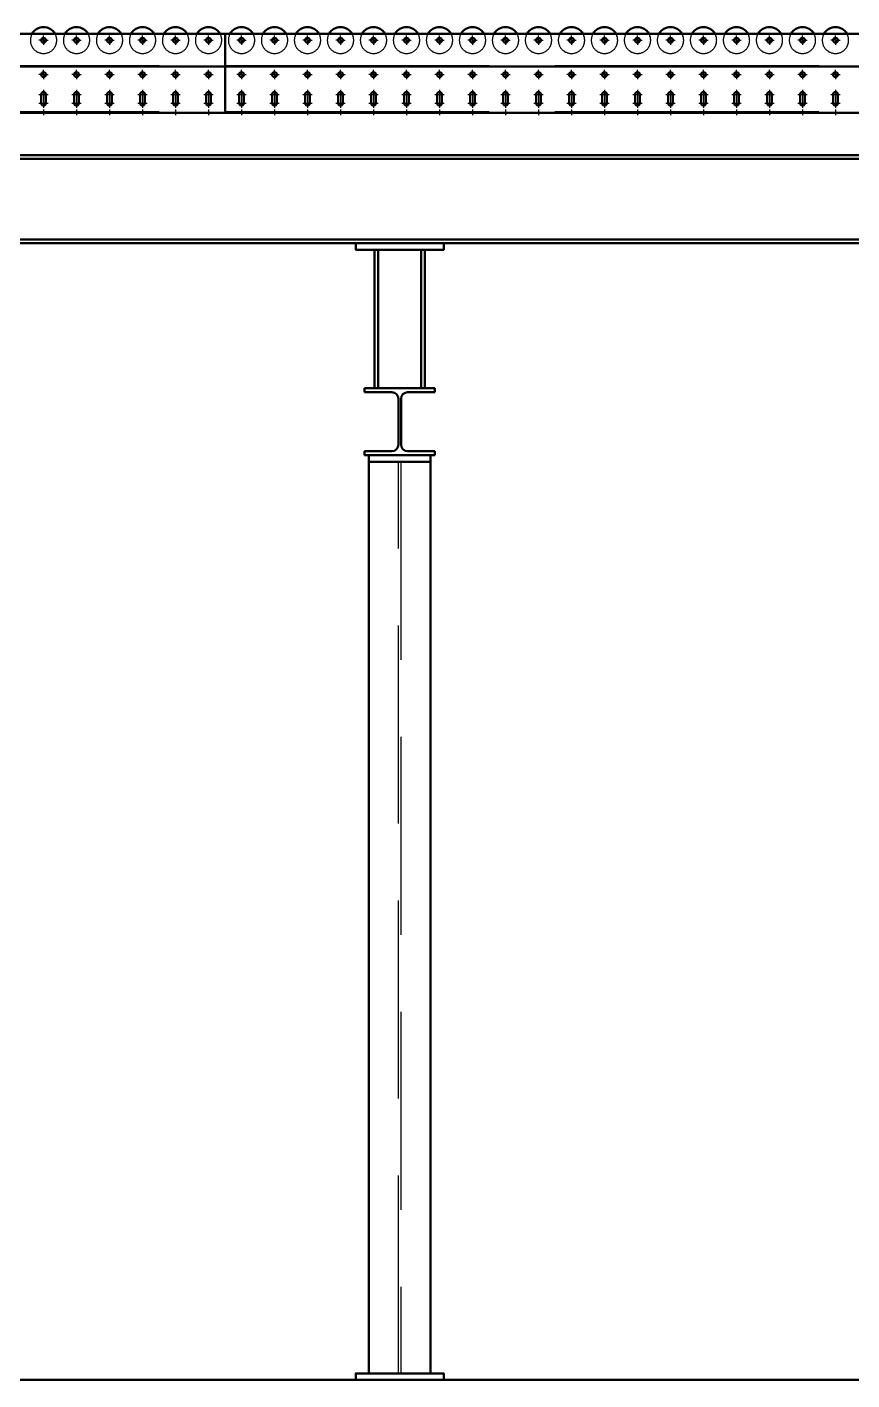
# Model space of a CAD drawing. Header units: millimetres. Extents: x 0 to 118800, y 79635 to 177025.
# Drawn here: x 50728 to 52603, y 158024 to 161099 of the extents above; entities that cross this region are included whole.
import ezdxf

# ---------------------------------------------------------------- set-up
doc = ezdxf.new("R2010")
doc.units = ezdxf.units.MM
doc.header["$LTSCALE"] = 200
for name, pattern in [('AM_DIN_F_W050', [6.25, 4.75, -1.5]), ('AM_DIN_F_W050x2', [3.125, 2.25, -0.875]), ('AM_DIN_G_W050', [13.75, 9.75, -1.5, 1, -1.5]), ('AM_DIN_G_W050x2', [6.875, 4.75, -0.875, 0.375, -0.875]), ('AM_ISO02W050x2', [3.75, 3, -0.75]), ('AM_ISO08W050x2', [9, 6, -0.75, 1.5, -0.75])]:
    doc.linetypes.add(name, pattern=pattern)
for name, color, linetype, lineweight in [('AM_0', 7, 'Continuous', 50), ('AM_0N', 7, 'Continuous', 50), ('AM_3', 6, 'AM_DIN_F_W050', 25), ('AM_3N', 6, 'AM_DIN_F_W050', 25), ('AM_7', 4, 'AM_DIN_G_W050', 25), ('AM_9', 253, 'Continuous', 0), ('AM_9N', 253, 'Continuous', 0)]:
    doc.layers.add(name, color=color, linetype=linetype, lineweight=lineweight)

# ---------------------------------------------------------------- blocks, each defined once
blk = doc.blocks.new('*U866')
at = {"layer": 'AM_0'}
for p, q in [((5882, 42), (5882, 22)), ((5893, 42), (5893, 22))]:
    blk.add_line(p, q, dxfattribs=at)
for centre, start, end in [((5887.5, 42), 0, 180), ((5887.5, 22), 180, 0)]:
    blk.add_arc(centre, 5.5, start, end, dxfattribs=at)
at = {"layer": 'AM_7', "linetype": 'AM_DIN_G_W050x2'}
for p, q in [((5877, 42), (5898, 42)), ((5887.5, 52.5), (5887.5, 11.5)), ((5877, 22), (5898, 22))]:
    blk.add_line(p, q, dxfattribs=at)
blk = doc.blocks.new('Rolle')
at = {"layer": 'AM_0'}
blk.add_arc((0, 0), 30, 30, 150, dxfattribs=at)
at = {"layer": 'AM_3'}
for start, end in [(150, 330), (330, 30)]:
    blk.add_arc((0, 0), 30, start, end, dxfattribs=at)
blk = doc.blocks.new('*U867')
at = {"layer": 'AM_0'}
for p, q in [((257, 42), (257, 22)), ((268, 42), (268, 22))]:
    blk.add_line(p, q, dxfattribs=at)
for centre, start, end in [((262.5, 42), 0, 180), ((262.5, 22), 180, 0)]:
    blk.add_arc(centre, 5.5, start, end, dxfattribs=at)
at = {"layer": 'AM_7', "linetype": 'AM_DIN_G_W050x2'}
for p, q in [((252, 42), (273, 42)), ((262.5, 52.5), (262.5, 11.5)), ((252, 22), (273, 22))]:
    blk.add_line(p, q, dxfattribs=at)
blk = doc.blocks.new('*U868')
at = {"layer": 'AM_0'}
for p, q in [((182, 42), (182, 22)), ((193, 42), (193, 22))]:
    blk.add_line(p, q, dxfattribs=at)
for centre, start, end in [((187.5, 42), 0, 180), ((187.5, 22), 180, 0)]:
    blk.add_arc(centre, 5.5, start, end, dxfattribs=at)
at = {"layer": 'AM_7', "linetype": 'AM_DIN_G_W050x2'}
for p, q in [((177, 42), (198, 42)), ((187.5, 52.5), (187.5, 11.5)), ((177, 22), (198, 22))]:
    blk.add_line(p, q, dxfattribs=at)
blk = doc.blocks.new('*U869')
at = {"layer": 'AM_0'}
for p, q in [((107, 42), (107, 22)), ((118, 42), (118, 22))]:
    blk.add_line(p, q, dxfattribs=at)
for centre, start, end in [((112.5, 42), 0, 180), ((112.5, 22), 180, 0)]:
    blk.add_arc(centre, 5.5, start, end, dxfattribs=at)
at = {"layer": 'AM_7', "linetype": 'AM_DIN_G_W050x2'}
for p, q in [((102, 42), (123, 42)), ((112.5, 52.5), (112.5, 11.5)), ((102, 22), (123, 22))]:
    blk.add_line(p, q, dxfattribs=at)
blk = doc.blocks.new('*U870')
at = {"layer": 'AM_0'}
for p, q in [((32, 42), (32, 22)), ((43, 42), (43, 22))]:
    blk.add_line(p, q, dxfattribs=at)
for centre, start, end in [((37.5, 42), 0, 180), ((37.5, 22), 180, 0)]:
    blk.add_arc(centre, 5.5, start, end, dxfattribs=at)
at = {"layer": 'AM_7', "linetype": 'AM_DIN_G_W050x2'}
for p, q in [((27, 42), (48, 42)), ((37.5, 52.5), (37.5, 11.5)), ((27, 22), (48, 22))]:
    blk.add_line(p, q, dxfattribs=at)
blk = doc.blocks.new('*U871')
at = {"layer": 'AM_0'}
for p, q in [((557, 42), (557, 22)), ((568, 42), (568, 22))]:
    blk.add_line(p, q, dxfattribs=at)
for centre, start, end in [((562.5, 42), 0, 180), ((562.5, 22), 180, 0)]:
    blk.add_arc(centre, 5.5, start, end, dxfattribs=at)
at = {"layer": 'AM_7', "linetype": 'AM_DIN_G_W050x2'}
for p, q in [((552, 42), (573, 42)), ((562.5, 52.5), (562.5, 11.5)), ((552, 22), (573, 22))]:
    blk.add_line(p, q, dxfattribs=at)
blk = doc.blocks.new('*U872')
at = {"layer": 'AM_0'}
for p, q in [((407, 42), (407, 22)), ((418, 42), (418, 22))]:
    blk.add_line(p, q, dxfattribs=at)
for centre, start, end in [((412.5, 42), 0, 180), ((412.5, 22), 180, 0)]:
    blk.add_arc(centre, 5.5, start, end, dxfattribs=at)
at = {"layer": 'AM_7', "linetype": 'AM_DIN_G_W050x2'}
for p, q in [((402, 42), (423, 42)), ((412.5, 52.5), (412.5, 11.5)), ((402, 22), (423, 22))]:
    blk.add_line(p, q, dxfattribs=at)
blk = doc.blocks.new('*U873')
at = {"layer": 'AM_0'}
for p, q in [((482, 42), (482, 22)), ((493, 42), (493, 22))]:
    blk.add_line(p, q, dxfattribs=at)
for centre, start, end in [((487.5, 42), 0, 180), ((487.5, 22), 180, 0)]:
    blk.add_arc(centre, 5.5, start, end, dxfattribs=at)
at = {"layer": 'AM_7', "linetype": 'AM_DIN_G_W050x2'}
for p, q in [((477, 42), (498, 42)), ((487.5, 52.5), (487.5, 11.5)), ((477, 22), (498, 22))]:
    blk.add_line(p, q, dxfattribs=at)
blk = doc.blocks.new('*U874')
at = {"layer": 'AM_0'}
for p, q in [((332, 42), (332, 22)), ((343, 42), (343, 22))]:
    blk.add_line(p, q, dxfattribs=at)
for centre, start, end in [((337.5, 42), 0, 180), ((337.5, 22), 180, 0)]:
    blk.add_arc(centre, 5.5, start, end, dxfattribs=at)
at = {"layer": 'AM_7', "linetype": 'AM_DIN_G_W050x2'}
for p, q in [((327, 42), (348, 42)), ((337.5, 52.5), (337.5, 11.5)), ((327, 22), (348, 22))]:
    blk.add_line(p, q, dxfattribs=at)
blk = doc.blocks.new('*U876')
at = {"layer": 'AM_0'}
for p, q in [((857, 42), (857, 22)), ((868, 42), (868, 22))]:
    blk.add_line(p, q, dxfattribs=at)
for centre, start, end in [((862.5, 42), 0, 180), ((862.5, 22), 180, 0)]:
    blk.add_arc(centre, 5.5, start, end, dxfattribs=at)
at = {"layer": 'AM_7', "linetype": 'AM_DIN_G_W050x2'}
for p, q in [((852, 42), (873, 42)), ((862.5, 52.5), (862.5, 11.5)), ((852, 22), (873, 22))]:
    blk.add_line(p, q, dxfattribs=at)
blk = doc.blocks.new('*U877')
at = {"layer": 'AM_0'}
for p, q in [((782, 42), (782, 22)), ((793, 42), (793, 22))]:
    blk.add_line(p, q, dxfattribs=at)
for centre, start, end in [((787.5, 42), 0, 180), ((787.5, 22), 180, 0)]:
    blk.add_arc(centre, 5.5, start, end, dxfattribs=at)
at = {"layer": 'AM_7', "linetype": 'AM_DIN_G_W050x2'}
for p, q in [((777, 42), (798, 42)), ((787.5, 52.5), (787.5, 11.5)), ((777, 22), (798, 22))]:
    blk.add_line(p, q, dxfattribs=at)
blk = doc.blocks.new('*U878')
at = {"layer": 'AM_0'}
for p, q in [((632, 42), (632, 22)), ((643, 42), (643, 22))]:
    blk.add_line(p, q, dxfattribs=at)
for centre, start, end in [((637.5, 42), 0, 180), ((637.5, 22), 180, 0)]:
    blk.add_arc(centre, 5.5, start, end, dxfattribs=at)
at = {"layer": 'AM_7', "linetype": 'AM_DIN_G_W050x2'}
for p, q in [((627, 42), (648, 42)), ((637.5, 52.5), (637.5, 11.5)), ((627, 22), (648, 22))]:
    blk.add_line(p, q, dxfattribs=at)
blk = doc.blocks.new('*U879')
at = {"layer": 'AM_0'}
for p, q in [((707, 42), (707, 22)), ((718, 42), (718, 22))]:
    blk.add_line(p, q, dxfattribs=at)
for centre, start, end in [((712.5, 42), 0, 180), ((712.5, 22), 180, 0)]:
    blk.add_arc(centre, 5.5, start, end, dxfattribs=at)
at = {"layer": 'AM_7', "linetype": 'AM_DIN_G_W050x2'}
for p, q in [((702, 42), (723, 42)), ((712.5, 52.5), (712.5, 11.5)), ((702, 22), (723, 22))]:
    blk.add_line(p, q, dxfattribs=at)
blk = doc.blocks.new('*U880')
at = {"layer": 'AM_0'}
for p, q in [((1232, 42), (1232, 22)), ((1243, 42), (1243, 22))]:
    blk.add_line(p, q, dxfattribs=at)
for centre, start, end in [((1237.5, 42), 0, 180), ((1237.5, 22), 180, 0)]:
    blk.add_arc(centre, 5.5, start, end, dxfattribs=at)
at = {"layer": 'AM_7', "linetype": 'AM_DIN_G_W050x2'}
for p, q in [((1227, 42), (1248, 42)), ((1237.5, 52.5), (1237.5, 11.5)), ((1227, 22), (1248, 22))]:
    blk.add_line(p, q, dxfattribs=at)
blk = doc.blocks.new('*U881')
at = {"layer": 'AM_0'}
for p, q in [((1157, 42), (1157, 22)), ((1168, 42), (1168, 22))]:
    blk.add_line(p, q, dxfattribs=at)
for centre, start, end in [((1162.5, 42), 0, 180), ((1162.5, 22), 180, 0)]:
    blk.add_arc(centre, 5.5, start, end, dxfattribs=at)
at = {"layer": 'AM_7', "linetype": 'AM_DIN_G_W050x2'}
for p, q in [((1152, 42), (1173, 42)), ((1162.5, 52.5), (1162.5, 11.5)), ((1152, 22), (1173, 22))]:
    blk.add_line(p, q, dxfattribs=at)
blk = doc.blocks.new('*U882')
at = {"layer": 'AM_0'}
for p, q in [((1007, 42), (1007, 22)), ((1018, 42), (1018, 22))]:
    blk.add_line(p, q, dxfattribs=at)
for centre, start, end in [((1012.5, 42), 0, 180), ((1012.5, 22), 180, 0)]:
    blk.add_arc(centre, 5.5, start, end, dxfattribs=at)
at = {"layer": 'AM_7', "linetype": 'AM_DIN_G_W050x2'}
for p, q in [((1002, 42), (1023, 42)), ((1012.5, 52.5), (1012.5, 11.5)), ((1002, 22), (1023, 22))]:
    blk.add_line(p, q, dxfattribs=at)
blk = doc.blocks.new('*U883')
at = {"layer": 'AM_0'}
for p, q in [((932, 42), (932, 22)), ((943, 42), (943, 22))]:
    blk.add_line(p, q, dxfattribs=at)
for centre, start, end in [((937.5, 42), 0, 180), ((937.5, 22), 180, 0)]:
    blk.add_arc(centre, 5.5, start, end, dxfattribs=at)
at = {"layer": 'AM_7', "linetype": 'AM_DIN_G_W050x2'}
for p, q in [((927, 42), (948, 42)), ((937.5, 52.5), (937.5, 11.5)), ((927, 22), (948, 22))]:
    blk.add_line(p, q, dxfattribs=at)
blk = doc.blocks.new('*U884')
at = {"layer": 'AM_0'}
for p, q in [((1082, 42), (1082, 22)), ((1093, 42), (1093, 22))]:
    blk.add_line(p, q, dxfattribs=at)
for centre, start, end in [((1087.5, 42), 0, 180), ((1087.5, 22), 180, 0)]:
    blk.add_arc(centre, 5.5, start, end, dxfattribs=at)
at = {"layer": 'AM_7', "linetype": 'AM_DIN_G_W050x2'}
for p, q in [((1077, 42), (1098, 42)), ((1087.5, 52.5), (1087.5, 11.5)), ((1077, 22), (1098, 22))]:
    blk.add_line(p, q, dxfattribs=at)
blk = doc.blocks.new('*U886')
at = {"layer": 'AM_0'}
for p, q in [((1382, 42), (1382, 22)), ((1393, 42), (1393, 22))]:
    blk.add_line(p, q, dxfattribs=at)
for centre, start, end in [((1387.5, 42), 0, 180), ((1387.5, 22), 180, 0)]:
    blk.add_arc(centre, 5.5, start, end, dxfattribs=at)
at = {"layer": 'AM_7', "linetype": 'AM_DIN_G_W050x2'}
for p, q in [((1377, 42), (1398, 42)), ((1387.5, 52.5), (1387.5, 11.5)), ((1377, 22), (1398, 22))]:
    blk.add_line(p, q, dxfattribs=at)
blk = doc.blocks.new('*U888')
at = {"layer": 'AM_0'}
for p, q in [((1307, 42), (1307, 22)), ((1318, 42), (1318, 22))]:
    blk.add_line(p, q, dxfattribs=at)
for centre, start, end in [((1312.5, 42), 0, 180), ((1312.5, 22), 180, 0)]:
    blk.add_arc(centre, 5.5, start, end, dxfattribs=at)
at = {"layer": 'AM_7', "linetype": 'AM_DIN_G_W050x2'}
for p, q in [((1302, 42), (1323, 42)), ((1312.5, 52.5), (1312.5, 11.5)), ((1302, 22), (1323, 22))]:
    blk.add_line(p, q, dxfattribs=at)
blk = doc.blocks.new('*U943')
at = {"layer": 'AM_0'}
for p, q in [((5657, 42), (5657, 22)), ((5668, 42), (5668, 22))]:
    blk.add_line(p, q, dxfattribs=at)
for centre, start, end in [((5662.5, 42), 0, 180), ((5662.5, 22), 180, 0)]:
    blk.add_arc(centre, 5.5, start, end, dxfattribs=at)
at = {"layer": 'AM_7', "linetype": 'AM_DIN_G_W050x2'}
for p, q in [((5652, 42), (5673, 42)), ((5662.5, 52.5), (5662.5, 11.5)), ((5652, 22), (5673, 22))]:
    blk.add_line(p, q, dxfattribs=at)
blk = doc.blocks.new('*U944')
at = {"layer": 'AM_0'}
for p, q in [((5582, 42), (5582, 22)), ((5593, 42), (5593, 22))]:
    blk.add_line(p, q, dxfattribs=at)
for centre, start, end in [((5587.5, 42), 0, 180), ((5587.5, 22), 180, 0)]:
    blk.add_arc(centre, 5.5, start, end, dxfattribs=at)
at = {"layer": 'AM_7', "linetype": 'AM_DIN_G_W050x2'}
for p, q in [((5577, 42), (5598, 42)), ((5587.5, 52.5), (5587.5, 11.5)), ((5577, 22), (5598, 22))]:
    blk.add_line(p, q, dxfattribs=at)
blk = doc.blocks.new('*U945')
at = {"layer": 'AM_0'}
for p, q in [((5807, 42), (5807, 22)), ((5818, 42), (5818, 22))]:
    blk.add_line(p, q, dxfattribs=at)
for centre, start, end in [((5812.5, 42), 0, 180), ((5812.5, 22), 180, 0)]:
    blk.add_arc(centre, 5.5, start, end, dxfattribs=at)
at = {"layer": 'AM_7', "linetype": 'AM_DIN_G_W050x2'}
for p, q in [((5802, 42), (5823, 42)), ((5812.5, 52.5), (5812.5, 11.5)), ((5802, 22), (5823, 22))]:
    blk.add_line(p, q, dxfattribs=at)
blk = doc.blocks.new('*U946')
at = {"layer": 'AM_0'}
for p, q in [((5732, 42), (5732, 22)), ((5743, 42), (5743, 22))]:
    blk.add_line(p, q, dxfattribs=at)
for centre, start, end in [((5737.5, 42), 0, 180), ((5737.5, 22), 180, 0)]:
    blk.add_arc(centre, 5.5, start, end, dxfattribs=at)
at = {"layer": 'AM_7', "linetype": 'AM_DIN_G_W050x2'}
for p, q in [((5727, 42), (5748, 42)), ((5737.5, 52.5), (5737.5, 11.5)), ((5727, 22), (5748, 22))]:
    blk.add_line(p, q, dxfattribs=at)
blk = doc.blocks.new('*U947')
at = {"layer": 'AM_0'}
for p, q in [((5957, 42), (5957, 22)), ((5968, 42), (5968, 22))]:
    blk.add_line(p, q, dxfattribs=at)
for centre, start, end in [((5962.5, 42), 0, 180), ((5962.5, 22), 180, 0)]:
    blk.add_arc(centre, 5.5, start, end, dxfattribs=at)
at = {"layer": 'AM_7', "linetype": 'AM_DIN_G_W050x2'}
for p, q in [((5952, 42), (5973, 42)), ((5962.5, 52.5), (5962.5, 11.5)), ((5952, 22), (5973, 22))]:
    blk.add_line(p, q, dxfattribs=at)
blk = doc.blocks.new('Rollenförderer Seitenteil 6000')
blk.add_line((6000, 0), (6000, 180))
blk.add_circle((37.5, 165), 5.5)
at = {"layer": 'AM_0'}
for p, q in [((0, 180), (0, 0)), ((63.5, 180), (0, 180)), ((6000, 180), (63.5, 180)), ((0, 105), (6000, 105)), ((0, 0), (6000, 0))]:
    blk.add_line(p, q, dxfattribs=at)
for centre in [(112.5, 165), (187.5, 165), (262.5, 165), (337.5, 165), (412.5, 165), (487.5, 165), (562.5, 165), (637.5, 165), (712.5, 165), (787.5, 165), (862.5, 165), (937.5, 165), (1012.5, 165), (1087.5, 165), (1162.5, 165), (1237.5, 165), (1312.5, 165), (1387.5, 165), (5587.5, 165), (5662.5, 165), (5737.5, 165), (5812.5, 165), (5887.5, 165), (5962.5, 165), (37.5, 87), (112.5, 87), (187.5, 87), (262.5, 87), (337.5, 87), (412.5, 87), (487.5, 87), (562.5, 87), (637.5, 87), (712.5, 87), (787.5, 87), (862.5, 87), (937.5, 87), (1012.5, 87), (1087.5, 87), (1162.5, 87), (1237.5, 87), (1312.5, 87), (1387.5, 87), (5587.5, 87), (5662.5, 87), (5737.5, 87), (5812.5, 87), (5887.5, 87), (5962.5, 87)]:
    blk.add_circle(centre, 5.5, dxfattribs=at)
at = {"layer": 'AM_3', "linetype": 'AM_ISO02W050x2'}
for p, q in [((0, 108), (6000, 108)), ((0, 3), (6000, 3))]:
    blk.add_line(p, q, dxfattribs=at)
at = {"layer": 'AM_7', "linetype": 'AM_ISO08W050x2'}
for p, q in [((37.5, 165), (27, 165)), ((37.5, 165), (37.5, 175.5)), ((37.5, 165), (48, 165)), ((37.5, 165), (37.5, 154.5)), ((112.5, 165), (102, 165)), ((112.5, 165), (112.5, 175.5)), ((112.5, 165), (123, 165)), ((112.5, 165), (112.5, 154.5)), ((187.5, 165), (177, 165)), ((187.5, 165), (187.5, 175.5)), ((187.5, 165), (198, 165)), ((187.5, 165), (187.5, 154.5)), ((262.5, 165), (252, 165)), ((262.5, 165), (262.5, 175.5)), ((262.5, 165), (273, 165)), ((262.5, 165), (262.5, 154.5)), ((337.5, 165), (327, 165)), ((337.5, 165), (337.5, 175.5)), ((337.5, 165), (348, 165)), ((337.5, 165), (337.5, 154.5)), ((412.5, 165), (402, 165)), ((412.5, 165), (412.5, 175.5)), ((412.5, 165), (423, 165)), ((412.5, 165), (412.5, 154.5)), ((487.5, 165), (477, 165)), ((487.5, 165), (487.5, 175.5)), ((487.5, 165), (498, 165)), ((487.5, 165), (487.5, 154.5)), ((562.5, 165), (552, 165)), ((562.5, 165), (562.5, 175.5)), ((562.5, 165), (573, 165)), ((562.5, 165), (562.5, 154.5)), ((637.5, 165), (627, 165)), ((637.5, 165), (637.5, 175.5)), ((637.5, 165), (648, 165)), ((637.5, 165), (637.5, 154.5)), ((712.5, 165), (702, 165)), ((712.5, 165), (712.5, 175.5)), ((712.5, 165), (723, 165)), ((712.5, 165), (712.5, 154.5)), ((787.5, 165), (777, 165)), ((787.5, 165), (787.5, 175.5)), ((787.5, 165), (798, 165)), ((787.5, 165), (787.5, 154.5)), ((862.5, 165), (852, 165)), ((862.5, 165), (862.5, 175.5)), ((862.5, 165), (873, 165)), ((862.5, 165), (862.5, 154.5)), ((937.5, 165), (927, 165)), ((937.5, 165), (937.5, 175.5)), ((937.5, 165), (948, 165)), ((937.5, 165), (937.5, 154.5)), ((1012.5, 165), (1002, 165)), ((1012.5, 165), (1012.5, 175.5)), ((1012.5, 165), (1023, 165)), ((1012.5, 165), (1012.5, 154.5)), ((1087.5, 165), (1077, 165)), ((1087.5, 165), (1087.5, 175.5)), ((1087.5, 165), (1098, 165)), ((1087.5, 165), (1087.5, 154.5)), ((1162.5, 165), (1152, 165)), ((1162.5, 165), (1162.5, 175.5)), ((1162.5, 165), (1173, 165)), ((1162.5, 165), (1162.5, 154.5)), ((1237.5, 165), (1227, 165)), ((1237.5, 165), (1237.5, 175.5)), ((1237.5, 165), (1248, 165)), ((1237.5, 165), (1237.5, 154.5)), ((1312.5, 165), (1302, 165)), ((1312.5, 165), (1312.5, 175.5)), ((1312.5, 165), (1312.5, 154.5)), ((1312.5, 165), (1323, 165)), ((1387.5, 165), (1377, 165)), ((1387.5, 165), (1387.5, 175.5)), ((1387.5, 165), (1398, 165)), ((1387.5, 165), (1387.5, 154.5)), ((5587.5, 165), (5577, 165)), ((5587.5, 165), (5587.5, 175.5)), ((5587.5, 165), (5587.5, 154.5)), ((5587.5, 165), (5598, 165)), ((5662.5, 165), (5652, 165)), ((5662.5, 165), (5662.5, 175.5)), ((5662.5, 165), (5662.5, 154.5)), ((5662.5, 165), (5673, 165)), ((5737.5, 165), (5727, 165)), ((5737.5, 165), (5737.5, 175.5)), ((5737.5, 165), (5737.5, 154.5)), ((5737.5, 165), (5748, 165)), ((5812.5, 165), (5802, 165)), ((5812.5, 165), (5812.5, 175.5)), ((5812.5, 165), (5823, 165)), ((5812.5, 165), (5812.5, 154.5)), ((5887.5, 165), (5877, 165)), ((5887.5, 165), (5887.5, 175.5)), ((5887.5, 165), (5898, 165)), ((5887.5, 165), (5887.5, 154.5)), ((5962.5, 165), (5952, 165)), ((5962.5, 165), (5962.5, 175.5)), ((5962.5, 165), (5973, 165)), ((5962.5, 165), (5962.5, 154.5)), ((37.5, 87), (37.5, 97.5)), ((112.5, 87), (112.5, 97.5)), ((187.5, 87), (187.5, 97.5)), ((262.5, 87), (262.5, 97.5)), ((337.5, 87), (337.5, 97.5)), ((412.5, 87), (412.5, 97.5)), ((487.5, 87), (487.5, 97.5)), ((562.5, 87), (562.5, 97.5)), ((637.5, 87), (637.5, 97.5)), ((712.5, 87), (712.5, 97.5)), ((787.5, 87), (787.5, 97.5)), ((862.5, 87), (862.5, 97.5)), ((937.5, 87), (937.5, 97.5)), ((1012.5, 87), (1012.5, 97.5)), ((1087.5, 87), (1087.5, 97.5)), ((1162.5, 87), (1162.5, 97.5)), ((1237.5, 87), (1237.5, 97.5)), ((1312.5, 87), (1312.5, 97.5)), ((1387.5, 87), (1387.5, 97.5)), ((5587.5, 87), (5587.5, 97.5)), ((5662.5, 87), (5662.5, 97.5)), ((5737.5, 87), (5737.5, 97.5)), ((5812.5, 87), (5812.5, 97.5)), ((5887.5, 87), (5887.5, 97.5)), ((5962.5, 87), (5962.5, 97.5)), ((37.5, 87), (27, 87)), ((37.5, 87), (48, 87)), ((37.5, 87), (37.5, 76.5)), ((112.5, 87), (102, 87)), ((112.5, 87), (123, 87)), ((112.5, 87), (112.5, 76.5)), ((187.5, 87), (177, 87)), ((187.5, 87), (198, 87)), ((187.5, 87), (187.5, 76.5)), ((262.5, 87), (252, 87)), ((262.5, 87), (273, 87)), ((262.5, 87), (262.5, 76.5)), ((337.5, 87), (327, 87)), ((337.5, 87), (348, 87)), ((337.5, 87), (337.5, 76.5)), ((412.5, 87), (402, 87)), ((412.5, 87), (423, 87)), ((412.5, 87), (412.5, 76.5)), ((487.5, 87), (477, 87)), ((487.5, 87), (487.5, 76.5)), ((487.5, 87), (498, 87)), ((562.5, 87), (552, 87)), ((562.5, 87), (573, 87)), ((562.5, 87), (562.5, 76.5)), ((637.5, 87), (627, 87)), ((637.5, 87), (648, 87)), ((637.5, 87), (637.5, 76.5)), ((712.5, 87), (702, 87)), ((712.5, 87), (723, 87)), ((712.5, 87), (712.5, 76.5)), ((787.5, 87), (777, 87)), ((787.5, 87), (798, 87)), ((787.5, 87), (787.5, 76.5)), ((862.5, 87), (852, 87)), ((862.5, 87), (873, 87)), ((862.5, 87), (862.5, 76.5)), ((937.5, 87), (927, 87)), ((937.5, 87), (937.5, 76.5)), ((937.5, 87), (948, 87)), ((1012.5, 87), (1002, 87)), ((1012.5, 87), (1023, 87)), ((1012.5, 87), (1012.5, 76.5)), ((1087.5, 87), (1077, 87)), ((1087.5, 87), (1098, 87)), ((1087.5, 87), (1087.5, 76.5)), ((1162.5, 87), (1152, 87)), ((1162.5, 87), (1173, 87)), ((1162.5, 87), (1162.5, 76.5)), ((1237.5, 87), (1227, 87)), ((1237.5, 87), (1248, 87)), ((1237.5, 87), (1237.5, 76.5)), ((1312.5, 87), (1302, 87)), ((1312.5, 87), (1312.5, 76.5)), ((1312.5, 87), (1323, 87)), ((1387.5, 87), (1377, 87)), ((1387.5, 87), (1398, 87)), ((1387.5, 87), (1387.5, 76.5)), ((5587.5, 87), (5577, 87)), ((5587.5, 87), (5598, 87)), ((5587.5, 87), (5587.5, 76.5)), ((5662.5, 87), (5652, 87)), ((5662.5, 87), (5673, 87)), ((5662.5, 87), (5662.5, 76.5)), ((5737.5, 87), (5727, 87)), ((5737.5, 87), (5737.5, 76.5)), ((5737.5, 87), (5748, 87)), ((5812.5, 87), (5802, 87)), ((5812.5, 87), (5812.5, 76.5)), ((5812.5, 87), (5823, 87)), ((5887.5, 87), (5877, 87)), ((5887.5, 87), (5887.5, 76.5)), ((5887.5, 87), (5898, 87)), ((5962.5, 87), (5952, 87)), ((5962.5, 87), (5962.5, 76.5)), ((5962.5, 87), (5973, 87)), ((37.5, 8), (37.5, -5)), ((112.5, 8), (112.5, -5)), ((187.5, 8), (187.5, -5)), ((262.5, 8), (262.5, -5)), ((337.5, 8), (337.5, -5)), ((412.5, 8), (412.5, -5)), ((487.5, 8), (487.5, -5)), ((562.5, 8), (562.5, -5)), ((637.5, 8), (637.5, -5)), ((712.5, 8), (712.5, -5)), ((787.5, 8), (787.5, -5)), ((862.5, 8), (862.5, -5)), ((937.5, 8), (937.5, -5)), ((1012.5, 8), (1012.5, -5)), ((1087.5, 8), (1087.5, -5)), ((1162.5, 8), (1162.5, -5)), ((1237.5, 8), (1237.5, -5)), ((1312.5, 8), (1312.5, -5)), ((1387.5, 8), (1387.5, -5)), ((5587.5, 8), (5587.5, -5)), ((5662.5, 8), (5662.5, -5)), ((5737.5, 8), (5737.5, -5)), ((5812.5, 8), (5812.5, -5)), ((5887.5, 8), (5887.5, -5)), ((5962.5, 8), (5962.5, -5))]:
    blk.add_line(p, q, dxfattribs=at)
at = {"layer": 'AM_0'}
for name, p in [('Rolle', (37.5, 165)), ('Rolle', (112.5, 165)), ('Rolle', (187.5, 165)), ('Rolle', (262.5, 165)), ('Rolle', (337.5, 165)), ('Rolle', (412.5, 165)), ('Rolle', (487.5, 165)), ('Rolle', (562.5, 165)), ('Rolle', (637.5, 165)), ('Rolle', (712.5, 165)), ('Rolle', (787.5, 165)), ('Rolle', (862.5, 165)), ('Rolle', (937.5, 165)), ('Rolle', (1012.5, 165)), ('Rolle', (1087.5, 165)), ('Rolle', (1162.5, 165)), ('Rolle', (1237.5, 165)), ('Rolle', (1312.5, 165)), ('Rolle', (1387.5, 165)), ('Rolle', (5587.5, 165)), ('Rolle', (5662.5, 165)), ('Rolle', (5737.5, 165)), ('Rolle', (5812.5, 165)), ('Rolle', (5887.5, 165)), ('Rolle', (5962.5, 165)), ('*U870', (0, 0)), ('*U869', (0, 0)), ('*U868', (0, 0)), ('*U867', (0, 0)), ('*U874', (0, 0)), ('*U872', (0, 0)), ('*U873', (0, 0)), ('*U871', (0, 0)), ('*U878', (0, 0)), ('*U879', (0, 0)), ('*U877', (0, 0)), ('*U876', (0, 0)), ('*U883', (0, 0)), ('*U882', (0, 0)), ('*U884', (0, 0)), ('*U881', (0, 0)), ('*U880', (0, 0)), ('*U888', (0, 0)), ('*U886', (0, 0)), ('*U944', (0, 0)), ('*U943', (0, 0)), ('*U946', (0, 0)), ('*U945', (0, 0)), ('*U866', (0, 0)), ('*U947', (0, 0))]:
    blk.add_blockref(name, p, dxfattribs=at)
blk = doc.blocks.new('*U772')
at = {"layer": 'AM_0N'}
for p, q in [((0, -1087.50005), (0, 984.49995)), ((0, 984.49995), (140, 984.49995)), ((140, 984.49995), (140, -1087.50005)), ((140, -1087.50005), (0, -1087.50005))]:
    blk.add_line(p, q, dxfattribs=at)
at = {"layer": 'AM_3N', "linetype": 'AM_DIN_F_W050x2'}
for p, q in [((67.25, -1087.50005), (67.25, 984.49995)), ((72.75, 984.49995), (72.75, -1087.50005))]:
    blk.add_line(p, q, dxfattribs=at)
blk = doc.blocks.new('*U773')
at = {"layer": 'AM_0N'}
for p, q in [((-10, 1151.49995), (13, 1151.49995)), ((-10, 1142.49995), (-10, 1151.49995)), ((52, 1142.49995), (-10, 1142.49995)), ((150, 1142.49995), (88, 1142.49995)), ((127, 1151.49995), (150, 1151.49995)), ((150, 1151.49995), (150, 1142.49995)), ((67, 1023.49995), (67, 1127.49995)), ((73, 1127.49995), (73, 1023.49995)), ((-10, 1008.49995), (52, 1008.49995)), ((-10, 999.49995), (-10, 1008.49995)), ((-10, 999.49995), (150, 999.49995)), ((88, 1008.49995), (150, 1008.49995)), ((150, 1008.49995), (150, 999.49995))]:
    blk.add_line(p, q, dxfattribs=at)
for centre, start, end in [((52, 1127.49995), 0, 90), ((88, 1127.49995), 90, 180), ((52, 1023.49995), 270, 0), ((88, 1023.49995), 180, 270)]:
    blk.add_arc(centre, 15, start, end, dxfattribs=at)
at = {"layer": 'AM_9N'}
blk.add_line((13, 1151.49995), (127, 1151.49995), dxfattribs=at)
blk = doc.blocks.new('*U774')
at = {"layer": 'AM_0N'}
for p, q in [((127, 1466.49995), (13, 1466.49995)), ((13, 1466.49995), (13, 1151.49995)), ((21, 1466.49995), (21, 1151.49995)), ((119, 1466.49995), (119, 1151.49995)), ((127, 1151.49995), (127, 1466.49995)), ((13, 1151.49995), (127, 1151.49995))]:
    blk.add_line(p, q, dxfattribs=at)
blk = doc.blocks.new('trag seit hv')
at = {"layer": 'AM_0'}
for points in [[(127, 1466.49995), (170, 1466.49995), (170, 1481.49995), (-30, 1481.49995), (-30, 1466.49995), (13, 1466.49995)], [(140, 984.49995), (140, 999.49995), (0, 999.49995), (0, 984.49995)], [(0, -1087.50005), (-30, -1087.50005), (-30, -1102.50005), (170, -1102.50005), (170, -1087.50005), (140, -1087.50005)]]:
    blk.add_lwpolyline(points, dxfattribs=at)
at = {"layer": 'AM_9'}
for points in [[(13, 1466.49995), (127, 1466.49995)], [(0, 984.49995), (140, 984.49995)], [(140, -1087.50005), (0, -1087.50005)]]:
    blk.add_lwpolyline(points, dxfattribs=at)
at = {"layer": 'AM_0N'}
for name in ['*U774', '*U773', '*U772']:
    blk.add_blockref(name, (0, 0), dxfattribs=at)

msp = doc.modelspace()

# ---------------------------------------------------------------- linework, layer by layer
at = {"layer": 'AM_0'}
msp.add_line((37244.6, 158024.4), (102562.3, 158024.4), dxfattribs=at)
at = {"layer": 'AM_0N'}
for p, q in [((44428.3, 160808.4), (65725.6, 160808.4)), ((65725.6, 160799.9), (44428.3, 160799.9)), ((65725.6, 160616.9), (44428.3, 160616.9)), ((65725.6, 160608.4), (44428.3, 160608.4))]:
    msp.add_line(p, q, dxfattribs=at)

# ---------------------------------------------------------------- block references
at = {"layer": 'AM_0'}
for name, p in [('Rollenförderer Seitenteil 6000', (45178.5, 160904.4)), ('Rollenförderer Seitenteil 6000', (51178.5, 160904.4)), ('trag seit hv', (51505.6, 159126.9))]:
    msp.add_blockref(name, p, dxfattribs=at)

doc.saveas('drawing.dxf')
